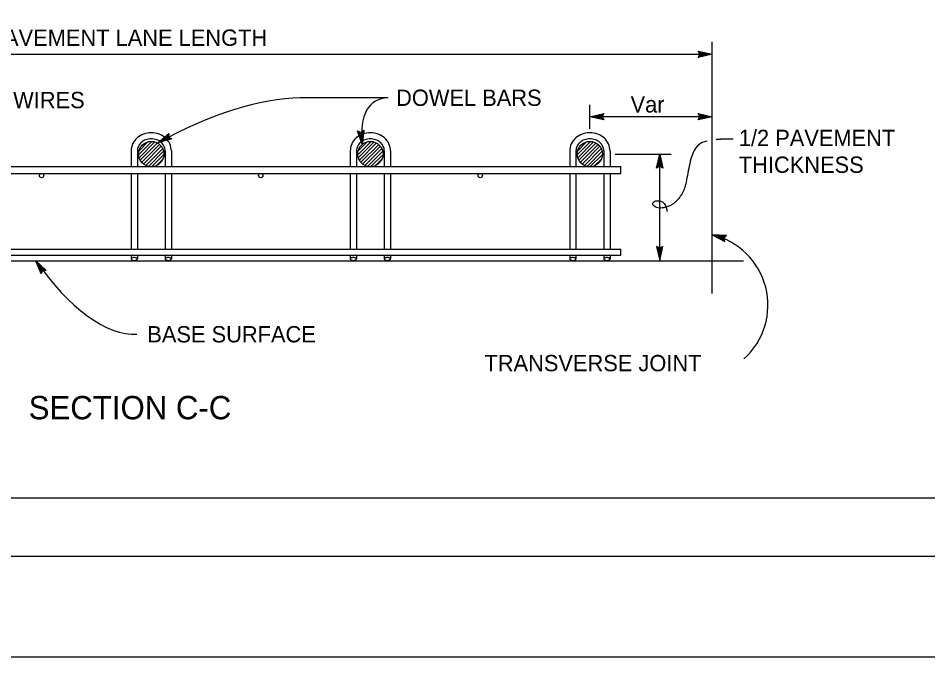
# Model space of a CAD drawing. Extents: x -893 to 867, y -474 to 712.
# Drawn here: x -562 to -171.8, y -474 to -200.1 of the extents above; entities that cross this region are included whole.
import ezdxf

# ---------------------------------------------------------------- set-up
doc = ezdxf.new("R2010")
doc.units = 0
for name, color, linetype in [('border_PLOTTING-ELEMENTS', 7, 'Continuous'), ('border_rw_22x34_Cut_Lines', 7, 'Continuous'), ('border_SHEET', 7, 'Continuous'), ('rd_PAVEMENT', 7, 'Continuous'), ('rd_PAVEMENT-anno', 7, 'Continuous'), ('STR_Misc Steel A', 7, 'Continuous'), ('STR_Misc Steel B', 7, 'Continuous'), ('STR_Misc Steel C', 7, 'Continuous'), ('STR_Misc Steel D', 7, 'Continuous'), ('STR_Misc Steel E', 7, 'Continuous')]:
    doc.layers.add(name, color=color, linetype=linetype)

msp = doc.modelspace()

# ---------------------------------------------------------------- linework, layer by layer
at = {"layer": 'border_PLOTTING-ELEMENTS'}
for points in [[(-893.46, -474.04), (866.54, -474.04), (866.54, 711.96), (-893.46, 711.96)], [(-863.46, 668.96), (836.54, 668.96), (836.54, -431.04), (-863.46, -431.04)]]:
    msp.add_lwpolyline(points, close=True, dxfattribs=at)
at = {"layer": 'border_rw_22x34_Cut_Lines'}
msp.add_lwpolyline([(-863.46, 668.96), (836.54, 668.96), (836.54, -431.04), (-863.46, -431.04)], close=True, dxfattribs=at)
at = {"layer": 'border_SHEET'}
msp.add_line((811.54, -406.05), (-813.46, -406.05), dxfattribs=at)
at = {"layer": 'rd_PAVEMENT'}
msp.add_line((-759.39, -304.11), (-250.86, -304.11), dxfattribs=at)
at = {"layer": 'rd_PAVEMENT-anno'}
for p, q in [((-264.35, -318.2), (-264.35, -210.15)), ((-269.55, -215.56), (-270.35, -214.22)), ((-270.35, -214.22), (-270.35, -214.22)), ((-270.35, -214.22), (-264.35, -215.56)), ((-270.13, -214.57), (-265.73, -215.56)), ((-745.78, -215.56), (-264.35, -215.56)), ((-264.35, -215.56), (-270.35, -216.89)), ((-270.35, -216.89), (-269.55, -215.56)), ((-270.35, -216.89), (-270.35, -216.89)), ((-265.74, -215.56), (-270.12, -216.53)), ((-267.11, -215.56), (-269.94, -216.18)), ((-269.9, -214.93), (-267.11, -215.56)), ((-269.72, -215.28), (-268.49, -215.56)), ((-268.49, -215.56), (-269.7, -215.82)), ((-264.35, -215.56), (-264.35, -215.56)), ((-403.32, -234.21), (-440.97, -234.21)), ((-316.76, -247.59), (-316.76, -237.28)), ((-316.76, -242.36), (-310.76, -241.03)), ((-315.37, -242.36), (-310.99, -241.39)), ((-314, -242.36), (-311.17, -241.74)), ((-310.76, -241.03), (-311.56, -242.36)), ((-310.76, -241.03), (-310.76, -241.03)), ((-269.55, -242.36), (-270.35, -241.02)), ((-270.35, -241.02), (-270.35, -241.02)), ((-270.35, -241.02), (-264.35, -242.36)), ((-270.13, -241.38), (-265.73, -242.36)), ((-269.9, -241.74), (-267.11, -242.36)), ((-264.35, -242.36), (-316.76, -242.36)), ((-310.76, -243.7), (-316.76, -242.36)), ((-316.76, -242.36), (-316.76, -242.36)), ((-310.98, -243.34), (-315.38, -242.36)), ((-311.21, -242.98), (-314, -242.36)), ((-312.62, -242.36), (-311.41, -242.1)), ((-311.39, -242.64), (-312.62, -242.36)), ((-311.56, -242.36), (-310.76, -243.7)), ((-310.76, -243.7), (-310.76, -243.7)), ((-264.35, -242.36), (-270.35, -243.69)), ((-270.35, -243.69), (-269.55, -242.36)), ((-270.35, -243.69), (-270.35, -243.69)), ((-265.74, -242.36), (-270.12, -243.33)), ((-267.11, -242.36), (-269.94, -242.98)), ((-269.72, -242.08), (-268.49, -242.36)), ((-268.49, -242.36), (-269.7, -242.62)), ((-264.35, -242.36), (-264.35, -242.36)), ((-502.05, -253.59), (-497.43, -249.53)), ((-497.43, -249.53), (-497.49, -251.08)), ((-497.43, -249.53), (-497.43, -249.53)), ((-414.43, -254.28), (-416.39, -248.46)), ((-416.39, -248.46), (-416.39, -248.46)), ((-416.39, -248.46), (-414.99, -249.11)), ((-414.59, -252.9), (-416.01, -248.65)), ((-414.73, -251.53), (-415.65, -248.79)), ((-414.87, -250.16), (-415.27, -248.99)), ((-414.99, -249.11), (-413.74, -248.17)), ((-414.73, -248.91), (-414.87, -250.16)), ((-414.4, -248.7), (-414.73, -251.53)), ((-414.07, -248.43), (-414.58, -252.91)), ((-413.74, -248.17), (-414.43, -254.28)), ((-413.74, -248.17), (-413.74, -248.17)), ((-496.15, -251.87), (-502.05, -253.59)), ((-502.05, -253.59), (-502.05, -253.59)), ((-496.51, -251.67), (-500.84, -252.92)), ((-500.83, -252.92), (-497.46, -249.96)), ((-499.63, -252.26), (-497.45, -250.35)), ((-496.89, -251.46), (-499.63, -252.26)), ((-498.42, -251.6), (-497.49, -250.78)), ((-497.21, -251.24), (-498.42, -251.6)), ((-497.49, -251.08), (-496.15, -251.87)), ((-496.15, -251.87), (-496.15, -251.87)), ((-414.43, -254.28), (-414.43, -254.28)), ((-305.94, -258.35), (-281.92, -258.35)), ((-288.14, -264.35), (-286.8, -258.35)), ((-287.79, -264.13), (-286.8, -259.73)), ((-287.43, -263.9), (-286.8, -261.11)), ((-286.8, -258.35), (-286.8, -258.35)), ((-286.8, -258.35), (-285.47, -264.35)), ((-286.8, -303.98), (-286.8, -258.35)), ((-286.8, -259.74), (-285.83, -264.11)), ((-286.8, -261.11), (-286.18, -263.94)), ((-286.8, -263.55), (-288.14, -264.35)), ((-288.14, -264.35), (-288.14, -264.35)), ((-287.08, -263.72), (-286.8, -262.49)), ((-286.8, -262.49), (-286.54, -263.7)), ((-285.47, -264.35), (-286.8, -263.55)), ((-285.47, -264.35), (-285.47, -264.35)), ((-258.21, -293.31), (-264.35, -293.01)), ((-264.35, -293.01), (-264.35, -293.01)), ((-264.35, -293.01), (-258.92, -295.89)), ((-258.51, -293.6), (-263.02, -293.38)), ((-263.01, -293.38), (-259.05, -295.48)), ((-258.83, -293.88), (-261.69, -293.74)), ((-261.69, -293.74), (-259.13, -295.1)), ((-259.1, -294.17), (-260.35, -294.11)), ((-260.35, -294.11), (-259.26, -294.69)), ((-259.34, -294.39), (-258.21, -293.31)), ((-258.92, -295.89), (-259.34, -294.39)), ((-258.92, -295.89), (-258.92, -295.89)), ((-258.21, -293.31), (-258.21, -293.31)), ((-286.8, -298.78), (-288.14, -297.98)), ((-288.14, -297.98), (-288.14, -297.98)), ((-288.14, -297.98), (-286.8, -303.98)), ((-287.79, -298.19), (-286.8, -302.6)), ((-287.43, -298.43), (-286.8, -301.21)), ((-287.08, -298.6), (-286.8, -299.83)), ((-286.8, -303.98), (-285.47, -297.98)), ((-285.47, -297.98), (-286.8, -298.78)), ((-286.8, -302.59), (-285.83, -298.21)), ((-286.8, -301.21), (-286.18, -298.39)), ((-286.8, -299.83), (-286.54, -298.62)), ((-285.47, -297.98), (-285.47, -297.98)), ((-552.16, -309.81), (-554.47, -304.11)), ((-554.47, -304.11), (-554.47, -304.11)), ((-554.47, -304.11), (-549.96, -308.29)), ((-286.8, -303.98), (-286.8, -303.98)), ((-551.99, -309.43), (-553.69, -305.25)), ((-553.68, -305.25), (-550.39, -308.3)), ((-551.83, -309.03), (-552.9, -306.39)), ((-552.9, -306.39), (-550.78, -308.35)), ((-551.64, -308.69), (-552.12, -307.52)), ((-552.12, -307.52), (-551.21, -308.36)), ((-551.51, -308.39), (-552.16, -309.81)), ((-552.16, -309.81), (-552.16, -309.81)), ((-549.96, -308.29), (-551.51, -308.39)), ((-549.96, -308.29), (-549.96, -308.29))]:
    msp.add_line(p, q, dxfattribs=at)
msp.add_arc((-271.32, -323.15), 30.94, 311.7751, 76.9901, dxfattribs=at)
for centre, major_axis, ratio, start_param, end_param in [((-502.02, -316.5), (-90.93, -71.1), 0.455983, 3.685239, 4.37018), ((-373.62, -289.22), (35.61, -53.28), 0.383706, 2.900589, 3.773239), ((-536.08, -255.95), (-31.06, 78.44), 0.461443, 2.03714, 2.984724)]:
    msp.add_ellipse(centre, major_axis=major_axis, ratio=ratio, start_param=start_param, end_param=end_param, dxfattribs=at)
for points, degree in [([(-266.64, -252.82), (-269.53, -253.54), (-272.46, -256.11), (-274.52, -264.65), (-275.7, -272.64), (-277.77, -276.48), (-281.03, -280.32), (-285.41, -281.55), (-287.43, -281.67), (-290.19, -280.32), (-289.57, -278.54), (-287.55, -278.26), (-284.59, -278.91), (-283.69, -282.1), (-283.69, -282.99)], 3), ([(-255.3, -251.93), (-257.68, -251.93), (-260.28, -251.99), (-262.62, -252.2)], 2)]:
    msp.add_open_spline(points, degree=degree, dxfattribs=at)
at = {"layer": 'STR_Misc Steel A'}
for p, q in [((-510.34, -258.64), (-504.63, -252.93)), ((-510.16, -256.92), (-506.34, -253.11)), ((-510.11, -259.94), (-503.32, -253.16)), ((-509.65, -261.02), (-502.25, -253.62)), ((-416.35, -258.64), (-410.64, -252.93)), ((-416.16, -256.92), (-412.35, -253.11)), ((-416.11, -259.94), (-409.33, -253.16)), ((-415.65, -261.02), (-408.26, -253.62)), ((-322.18, -258.64), (-316.47, -252.93)), ((-322, -256.92), (-318.19, -253.11)), ((-321.95, -259.94), (-315.17, -253.16)), ((-321.49, -261.02), (-314.09, -253.62)), ((-509.01, -261.91), (-501.35, -254.26)), ((-508.22, -262.66), (-500.61, -255.05)), ((-507.26, -263.24), (-500.02, -256)), ((-506.13, -263.64), (-499.63, -257.14)), ((-415.02, -261.91), (-407.36, -254.26)), ((-414.23, -262.66), (-406.62, -255.05)), ((-413.27, -263.24), (-406.03, -256)), ((-412.13, -263.64), (-405.64, -257.14)), ((-320.85, -261.91), (-313.2, -254.26)), ((-320.06, -262.66), (-312.45, -255.05)), ((-319.11, -263.24), (-311.87, -256)), ((-317.97, -263.64), (-311.47, -257.14)), ((-504.72, -263.77), (-499.5, -258.54)), ((-502.73, -263.32), (-499.95, -260.53)), ((-410.73, -263.77), (-405.5, -258.54)), ((-408.74, -263.32), (-405.96, -260.53)), ((-316.57, -263.77), (-311.34, -258.54)), ((-314.58, -263.32), (-311.8, -260.53))]:
    msp.add_line(p, q, dxfattribs=at)
for centre in [(-504.91, -258.35), (-410.92, -258.35), (-316.76, -258.35)]:
    msp.add_circle(centre, 5.43, dxfattribs=at)
at = {"layer": 'STR_Misc Steel B'}
for p, q in [((-706.7, -263.77), (-303.43, -263.77)), ((-303.43, -266.65), (-303.43, -263.77)), ((-706.7, -266.65), (-303.43, -266.65))]:
    msp.add_line(p, q, dxfattribs=at)
at = {"layer": 'STR_Misc Steel C'}
for p, q in [((-706.7, -299.11), (-303.43, -299.11)), ((-303.43, -301.77), (-303.43, -299.11)), ((-706.7, -301.77), (-303.43, -301.77))]:
    msp.add_line(p, q, dxfattribs=at)
at = {"layer": 'STR_Misc Steel D'}
for centre in [(-551.97, -267.58), (-457.98, -267.58), (-363.81, -267.58)]:
    msp.add_circle(centre, 0.928, dxfattribs=at)
at = {"layer": 'STR_Misc Steel E'}
for p, q in [((-513.54, -257), (-513.54, -263.77)), ((-510.88, -257), (-510.88, -263.77)), ((-498.94, -257), (-498.94, -263.77)), ((-496.29, -257), (-496.29, -263.77)), ((-419.55, -257), (-419.55, -263.77)), ((-416.89, -257), (-416.89, -263.77)), ((-404.95, -257), (-404.95, -263.77)), ((-402.29, -257), (-402.29, -263.77)), ((-325.39, -257), (-325.39, -263.77)), ((-322.73, -257), (-322.73, -263.77)), ((-310.79, -257), (-310.79, -263.77)), ((-308.13, -257), (-308.13, -263.77)), ((-513.54, -266.65), (-513.54, -299.11)), ((-510.88, -266.65), (-510.88, -299.11)), ((-498.94, -266.65), (-498.94, -299.11)), ((-496.29, -266.65), (-496.29, -299.11)), ((-419.55, -266.65), (-419.55, -299.11)), ((-416.89, -266.65), (-416.89, -299.11)), ((-404.95, -266.65), (-404.95, -299.11)), ((-402.29, -266.65), (-402.29, -299.11)), ((-325.39, -266.65), (-325.39, -299.11)), ((-322.73, -266.65), (-322.73, -299.11)), ((-310.79, -266.65), (-310.79, -299.11)), ((-308.13, -266.65), (-308.13, -299.11)), ((-513.54, -301.77), (-513.54, -303.37)), ((-510.88, -301.77), (-510.88, -303.37)), ((-498.94, -301.77), (-498.94, -303.37)), ((-496.29, -301.77), (-496.29, -303.37)), ((-419.55, -301.77), (-419.55, -303.37)), ((-416.89, -301.77), (-416.89, -303.37)), ((-404.95, -301.77), (-404.95, -303.37)), ((-402.29, -301.77), (-402.29, -303.37)), ((-325.39, -301.77), (-325.39, -303.37)), ((-322.73, -301.77), (-322.73, -303.37)), ((-310.79, -301.77), (-310.79, -303.37)), ((-308.13, -301.77), (-308.13, -303.37))]:
    msp.add_line(p, q, dxfattribs=at)
for centre, radius, start, end in [((-504.91, -258.69), 9.5, 90, 110.5721), ((-504.91, -258.69), 9.5, 69.4279, 90), ((-410.92, -258.69), 9.5, 90, 110.5721), ((-410.92, -258.69), 9.5, 69.4279, 90), ((-316.76, -258.69), 9.5, 90, 110.5721), ((-316.76, -258.69), 9.5, 69.4279, 90), ((-505.7, -257.34), 7.92, 132.1798, 155.433), ((-505.22, -257.86), 8.63, 110.5721, 132.1798), ((-505.68, -257.34), 5.28, 130.8371, 154.3942), ((-505.22, -257.88), 5.99, 109.6978, 130.8371), ((-504.91, -258.73), 6.89, 90, 109.6978), ((-504.91, -258.73), 6.89, 70.3022, 90), ((-504.61, -257.88), 5.99, 49.1629, 70.3022), ((-504.6, -257.86), 8.63, 47.8202, 69.4279), ((-504.14, -257.34), 5.28, 25.6058, 49.1629), ((-504.13, -257.34), 7.92, 24.567, 47.8202), ((-411.71, -257.34), 7.92, 132.1798, 155.433), ((-411.23, -257.86), 8.63, 110.5721, 132.1798), ((-411.69, -257.34), 5.28, 130.8371, 154.3942), ((-411.22, -257.88), 5.99, 109.6978, 130.8371), ((-410.92, -258.73), 6.89, 90, 109.6978), ((-410.92, -258.73), 6.89, 70.3022, 90), ((-410.62, -257.88), 5.99, 49.1629, 70.3022), ((-410.61, -257.86), 8.63, 47.8202, 69.4279), ((-410.15, -257.34), 5.28, 25.6058, 49.1629), ((-410.14, -257.34), 7.92, 24.567, 47.8202), ((-317.54, -257.34), 7.92, 132.1798, 155.433), ((-317.07, -257.86), 8.63, 110.5721, 132.1798), ((-317.53, -257.34), 5.28, 130.8371, 154.3942), ((-317.06, -257.88), 5.99, 109.6978, 130.8371), ((-316.76, -258.73), 6.89, 90, 109.6978), ((-316.76, -258.73), 6.89, 70.3022, 90), ((-316.46, -257.88), 5.99, 49.1629, 70.3022), ((-316.45, -257.86), 8.63, 47.8202, 69.4279), ((-315.99, -257.34), 5.28, 25.6058, 49.1629), ((-315.97, -257.34), 7.92, 24.567, 47.8202), ((-506.44, -257), 7.1, 155.433, 180), ((-506.4, -257), 4.48, 154.3942, 180), ((-503.42, -257), 4.48, 0, 25.6058), ((-503.39, -257), 7.1, 0, 24.567), ((-412.45, -257), 7.1, 155.433, 180), ((-412.41, -257), 4.48, 154.3942, 180), ((-409.43, -257), 4.48, 0, 25.6058), ((-409.4, -257), 7.1, 0, 24.567), ((-318.28, -257), 7.1, 155.433, 180), ((-318.25, -257), 4.48, 154.3942, 180), ((-315.27, -257), 4.48, 0, 25.6058), ((-315.23, -257), 7.1, 0, 24.567), ((-513.24, -303.37), 0.301, 137.8672, 180), ((-513.24, -303.37), 0.301, 180, 222.1328), ((-512.75, -303.81), 0.957, 114.6026, 137.8672), ((-512.75, -302.93), 0.957, 222.1328, 245.3974), ((-512.43, -304.52), 1.74, 100.7394, 114.6026), ((-512.43, -302.22), 1.74, 245.3974, 259.2606), ((-512.21, -305.66), 2.89, 90, 100.7394), ((-512.21, -301.08), 2.89, 259.2606, 270), ((-512.21, -305.66), 2.89, 79.2606, 90), ((-512.21, -301.08), 2.89, 270, 280.7394), ((-512, -304.52), 1.74, 65.3974, 79.2606), ((-512, -302.22), 1.74, 280.7394, 294.6026), ((-511.67, -303.81), 0.957, 42.1328, 65.3974), ((-511.67, -302.93), 0.957, 294.6026, 317.8672), ((-511.19, -303.37), 0.301, 0, 42.1328), ((-511.19, -303.37), 0.301, 317.8672, 0), ((-498.64, -303.37), 0.301, 137.8672, 180), ((-498.64, -303.37), 0.301, 180, 222.1328), ((-498.16, -303.81), 0.957, 114.6026, 137.8672), ((-498.16, -302.93), 0.957, 222.1328, 245.3974), ((-497.83, -304.52), 1.74, 100.7394, 114.6026), ((-497.83, -302.22), 1.74, 245.3974, 259.2606), ((-497.62, -305.66), 2.89, 90, 100.7394), ((-497.62, -301.08), 2.89, 259.2606, 270), ((-497.62, -305.66), 2.89, 79.2606, 90), ((-497.62, -301.08), 2.89, 270, 280.7394), ((-497.4, -304.52), 1.74, 65.3974, 79.2606), ((-497.4, -302.22), 1.74, 280.7394, 294.6026), ((-497.07, -303.81), 0.957, 42.1328, 65.3974), ((-497.07, -302.93), 0.957, 294.6026, 317.8672), ((-496.59, -303.37), 0.301, 0, 42.1328), ((-496.59, -303.37), 0.301, 317.8672, 0), ((-419.25, -303.37), 0.301, 137.8672, 180), ((-419.25, -303.37), 0.301, 180, 222.1328), ((-418.76, -303.81), 0.957, 114.6026, 137.8672), ((-418.76, -302.93), 0.957, 222.1328, 245.3974), ((-418.44, -304.52), 1.74, 100.7394, 114.6026), ((-418.44, -302.22), 1.74, 245.3974, 259.2606), ((-418.22, -305.66), 2.89, 90, 100.7394), ((-418.22, -301.08), 2.89, 259.2606, 270), ((-418.22, -305.66), 2.89, 79.2606, 90), ((-418.22, -301.08), 2.89, 270, 280.7394), ((-418.01, -304.52), 1.74, 65.3974, 79.2606), ((-418.01, -302.22), 1.74, 280.7394, 294.6026), ((-417.68, -303.81), 0.957, 42.1328, 65.3974), ((-417.68, -302.93), 0.957, 294.6026, 317.8672), ((-417.19, -303.37), 0.301, 0, 42.1328), ((-417.19, -303.37), 0.301, 317.8672, 0), ((-404.65, -303.37), 0.301, 137.8672, 180), ((-404.65, -303.37), 0.301, 180, 222.1328), ((-404.16, -303.81), 0.957, 114.6026, 137.8672), ((-404.16, -302.93), 0.957, 222.1328, 245.3974), ((-403.84, -304.52), 1.74, 100.7394, 114.6026), ((-403.84, -302.22), 1.74, 245.3974, 259.2606), ((-403.62, -305.66), 2.89, 90, 100.7394), ((-403.62, -301.08), 2.89, 259.2606, 270), ((-403.62, -305.66), 2.89, 79.2606, 90), ((-403.62, -301.08), 2.89, 270, 280.7394), ((-403.41, -304.52), 1.74, 65.3974, 79.2606), ((-403.41, -302.22), 1.74, 280.7394, 294.6026), ((-403.08, -303.81), 0.957, 42.1328, 65.3974), ((-403.08, -302.93), 0.957, 294.6026, 317.8672), ((-402.6, -303.37), 0.301, 0, 42.1328), ((-402.6, -303.37), 0.301, 317.8672, 0), ((-325.09, -303.37), 0.301, 137.8672, 180), ((-325.09, -303.37), 0.301, 180, 222.1328), ((-324.6, -303.81), 0.957, 114.6026, 137.8672), ((-324.6, -302.93), 0.957, 222.1328, 245.3974), ((-324.27, -304.52), 1.74, 100.7394, 114.6026), ((-324.27, -302.22), 1.74, 245.3974, 259.2606), ((-324.06, -305.66), 2.89, 90, 100.7394), ((-324.06, -301.08), 2.89, 259.2606, 270), ((-324.06, -305.66), 2.89, 79.2606, 90), ((-324.06, -301.08), 2.89, 270, 280.7394), ((-323.84, -304.52), 1.74, 65.3974, 79.2606), ((-323.84, -302.22), 1.74, 280.7394, 294.6026), ((-323.52, -303.81), 0.957, 42.1328, 65.3974), ((-323.52, -302.93), 0.957, 294.6026, 317.8672), ((-323.03, -303.37), 0.301, 0, 42.1328), ((-323.03, -303.37), 0.301, 317.8672, 0), ((-310.49, -303.37), 0.301, 137.8672, 180), ((-310.49, -303.37), 0.301, 180, 222.1328), ((-310, -303.81), 0.957, 114.6026, 137.8672), ((-310, -302.93), 0.957, 222.1328, 245.3974), ((-309.68, -304.52), 1.74, 100.7394, 114.6026), ((-309.68, -302.22), 1.74, 245.3974, 259.2606), ((-309.46, -305.66), 2.89, 90, 100.7394), ((-309.46, -301.08), 2.89, 259.2606, 270), ((-309.46, -305.66), 2.89, 79.2606, 90), ((-309.46, -301.08), 2.89, 270, 280.7394), ((-309.25, -304.52), 1.74, 65.3974, 79.2606), ((-309.25, -302.22), 1.74, 280.7394, 294.6026), ((-308.92, -303.81), 0.957, 42.1328, 65.3974), ((-308.92, -302.93), 0.957, 294.6026, 317.8672), ((-308.43, -303.37), 0.301, 0, 42.1328), ((-308.43, -303.37), 0.301, 317.8672, 0)]:
    msp.add_arc(centre, radius, start, end, dxfattribs=at)

# ---------------------------------------------------------------- texts
at = {"layer": 'rd_PAVEMENT-anno'}
for s, height, p in [('PAVEMENT LANE LENGTH', 7, (-574.32, -211.94)), ('UPPER RUNNER WIRES', 7, (-641.65, -238.69)), ('DOWEL BARS', 7, (-399.88, -237.71)), ('Var', 7, (-299.31, -240.55)), ('1/2 PAVEMENT', 7, (-252.87, -254.94)), ('THICKNESS', 7, (-252.87, -266.44)), ('BASE SURFACE', 7, (-506.61, -339.17)), ('TRANSVERSE JOINT', 7, (-361.99, -351.55)), ('SECTION C-C', 10, (-557.49, -372.15))]:
    msp.add_text(s, height=height, dxfattribs=at).set_placement(p)

doc.saveas('drawing.dxf')
